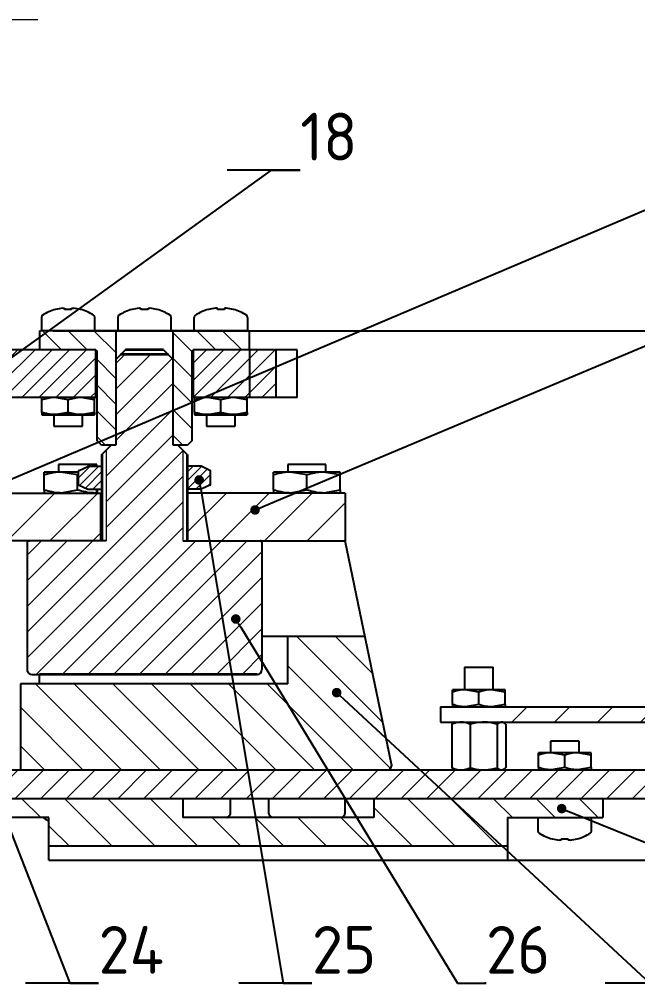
# Model space of a CAD drawing. Header units: millimetres. Extents: x 20430 to 36223, y 4362 to 8014.
# Drawn here: x 20624.4 to 20689.1, y 4361.7 to 4463.2 of the extents above; entities that cross this region are included whole.
import ezdxf
from ezdxf import colors
from ezdxf.entities.mleader import LeaderData, LeaderLine
from ezdxf.math import Vec2, Vec3

# ---------------------------------------------------------------- set-up
doc = ezdxf.new("R2010")
doc.units = ezdxf.units.MM
doc.layers.get('0').update_dxf_attribs({"lineweight": 35})
doc.layers.add('Nét mảnh', color=130, linetype='Continuous', lineweight=13)
doc.layers.add('Nét đậm', color=7, linetype='Continuous', lineweight=35)
doc.styles.add('MtXpl_TCVN_7284', font='')
doc.styles.get("Standard").update_dxf_attribs({"font": '', "height": 4.375})
doc.styles.get('MtXpl_TCVN_7284').set_extended_font_data('TCVN 7284')
doc.styles.get('Standard').set_extended_font_data('TCVN 7284')
doc.dimstyles.new('ISO-25$0', dxfattribs={"dimtxt": 4.375, "dimasz": 2.5, "dimexe": 1.25, "dimexo": 0.625, "dimtad": 1, "dimtxsty": 'Standard', "dimblk": 'OPEN30', "dimcen": 2.5, "dimadec": 0, "dimazin": 0, "dimtfac": 1, "dimtmove": 0, "dimatfit": 3, "dimldrblk": 'OPEN30', "dimfxl": 1, "dimarcsym": 0})
pattern_1 = [(45, (1230.9274, -781.2207), (-2.24506403, 2.24506403), [])]
pattern_2 = [(45, (1230.9274, -781.2207), (-1.34703842, 1.34703842), [])]

# ---------------------------------------------------------------- blocks, each defined once
blk = doc.blocks.new('_Dot')
at = {"color": 0, "linetype": 'ByBlock', "lineweight": -2}
blk.add_line((-0.5, 0), (-1, 0), dxfattribs=at)
at = {"color": 0, "linetype": 'ByBlock', "const_width": 0.5}
blk.add_lwpolyline([(-0.25, 0, 1), (0.25, 0, 1)], format="xyb", close=True, dxfattribs=at)
blk = doc.blocks.new('_Open30')
at = {"color": 0, "linetype": 'ByBlock', "lineweight": -2}
for p, q in [((-1, 0.268), (0, 0)), ((0, 0), (-1, -0.268)), ((0, 0), (-1, 0))]:
    blk.add_line(p, q, dxfattribs=at)
blk = doc.blocks.new('*D109')
at = {"layer": 'Defpoints', "color": 0, "transparency": 16777216}
for p in [(20626.65, 4430.64), (20828.01, 4430.64), (20627.45, 4375.17)]:
    blk.add_point(p, dxfattribs=at)
at = {"layer": 'Nét mảnh', "color": 0, "lineweight": -2, "transparency": 16777216}
for p, q in [((20627.9, 4430.64), (20830.51, 4430.64)), ((20828.01, 4380.17), (20828.01, 4425.64)), ((20628.7, 4375.17), (20830.51, 4375.17))]:
    blk.add_line(p, q, dxfattribs=at)
at = {"layer": 'Nét mảnh', "color": 0, "lineweight": -2, "transparency": 16777216, "xscale": 5, "yscale": 5, "zscale": 5}
for p, rotation in [((20828.01, 4430.64), 90), ((20828.01, 4375.17), 270)]:
    blk.add_blockref('_Open30', p, dxfattribs=dict(at, rotation=rotation))
at = {"layer": 'Nét mảnh', "color": 0, "transparency": 16777216, "insert": (20825.01, 4402.91), "char_height": 4.375, "attachment_point": 5, "rotation": 90}
blk.add_mtext('{\\H0.8x;56}', dxfattribs=at)

msp = doc.modelspace()

# ---------------------------------------------------------------- hatches: boundary and pattern name
at = {"layer": 'Nét mảnh', "true_color": 0x000000}
h = msp.add_hatch(dxfattribs=at)
h.set_pattern_fill('ANSI31', color=18, scale=0.6, angle=90)
h.set_pattern_definition([(135, (1230.9274, -781.2207), (-1.34703842, -1.34703842), [])])
h.paths.add_polyline_path([(20634.452, 4430.639), (20626.552, 4430.639), (20626.452, 4430.539), (20626.452, 4428.739), (20626.552, 4428.639), (20632.352, 4428.639), (20632.452, 4428.539), (20632.452, 4419.139), (20632.952, 4418.639), (20634.452, 4418.639)])
h.paths.add_polyline_path([(20648.452, 4430.539), (20648.352, 4430.639), (20640.452, 4430.639), (20640.452, 4418.639), (20641.952, 4418.639), (20642.452, 4419.139), (20642.452, 4428.539), (20642.552, 4428.639), (20648.352, 4428.639), (20648.452, 4428.739)])
h = msp.add_hatch(dxfattribs=at)
h.set_pattern_fill('ANSI31', color=18, scale=0.4)
h.set_pattern_definition([(45, (1230.9274, -781.2207), (-0.89802561, 0.89802561), [])])
h.paths.add_polyline_path([(20632.352, 4428.639), (20622.452, 4428.639), (20622.452, 4423.639), (20632.352, 4423.639)])
h.paths.add_polyline_path([(20651.201, 4428.639), (20642.552, 4428.639), (20642.552, 4423.639), (20651.201, 4423.639)])
h = msp.add_hatch(dxfattribs=at)
h.set_pattern_fill('ANSI31', color=18, scale=0.6)
h.set_pattern_definition(pattern_2)
edge = h.paths.add_edge_path()
edge.add_line((20641.475, 4418.116), (20640.952, 4418.639))
edge.add_line((20640.952, 4418.639), (20640.452, 4418.639))
edge.add_line((20640.452, 4418.639), (20640.452, 4427.639))
edge.add_line((20640.452, 4427.639), (20639.952, 4428.139))
edge.add_line((20639.952, 4428.139), (20634.952, 4428.139))
edge.add_line((20634.952, 4428.139), (20634.452, 4427.639))
edge.add_line((20634.452, 4427.639), (20634.452, 4418.639))
edge.add_line((20634.452, 4418.639), (20633.952, 4418.639))
edge.add_line((20633.952, 4418.639), (20633.43, 4418.116))
edge.add_line((20633.43, 4418.116), (20633.43, 4408.639))
edge.add_line((20633.43, 4408.639), (20625.394, 4408.639))
edge.add_spline(control_points=[(20625.394, 4408.639), (20625.378, 4408.638), (20625.347, 4408.636), (20625.304, 4408.619), (20625.267, 4408.596), (20625.23, 4408.559), (20625.199, 4408.506), (20625.195, 4408.46), (20625.193, 4408.439)], knot_values=[0, 0, 0, 0, 0.152998, 0.298048, 0.4351505, 0.5643079, 0.7978191, 1, 1, 1, 1], degree=3, periodic=0)
edge.add_line((20625.193, 4408.439), (20625.193, 4394.941))
edge.add_arc((20625.652, 4395.139), 0.5, 203.2829, 270)
edge.add_line((20625.652, 4394.639), (20626.452, 4394.639))
edge.add_line((20626.452, 4394.639), (20649.252, 4394.639))
edge.add_arc((20649.252, 4395.139), 0.5, 270, 360)
edge.add_line((20649.752, 4395.139), (20649.752, 4408.439))
edge.add_arc((20649.552, 4408.439), 0.2, 0, 90)
edge.add_line((20649.552, 4408.639), (20641.475, 4408.639))
edge.add_line((20641.475, 4408.639), (20641.475, 4418.116))
h = msp.add_hatch(dxfattribs=at)
h.set_pattern_fill('ANSI31', color=18, scale=0.2)
h.set_pattern_definition([(45, (1230.9274, -781.2207), (-0.449012806, 0.449012806), [])])
h.paths.add_polyline_path([(20632.998, 4416.439), (20631.546, 4416.439, 0.1095178), (20631.504, 4416.43), (20630.597, 4416.007, 0.2914734), (20630.54, 4415.916), (20630.54, 4414.562, 0.2914734), (20630.597, 4414.471), (20631.504, 4414.048, 0.1095178), (20631.546, 4414.039), (20632.998, 4414.039)])
h.paths.add_polyline_path([(20644.365, 4415.916, 0.2914734), (20644.307, 4416.007), (20643.381, 4416.439), (20643.359, 4416.439), (20641.906, 4416.439), (20641.906, 4414.039), (20643.359, 4414.039, 0.1095178), (20643.401, 4414.048), (20644.307, 4414.471, 0.2914734), (20644.365, 4414.562)])
h = msp.add_hatch(dxfattribs=at)
h.set_pattern_fill('ANSI31', color=18)
h.set_pattern_definition(pattern_1)
h.paths.add_polyline_path([(20632.852, 4413.639), (20616.652, 4413.639, -0.4142136), (20616.952, 4413.339), (20616.952, 4408.639), (20632.852, 4408.639)])
h.paths.add_polyline_path([(20597.952, 4413.339, -0.4142136), (20598.252, 4413.639), (20593.576, 4413.639), (20591.819, 4408.639), (20597.952, 4408.639)])
h.paths.add_polyline_path([(20658.452, 4413.639), (20642.956, 4413.639), (20642.159, 4408.639), (20658.452, 4408.639)])
h.paths.add_polyline_path([(20642.956, 4413.639), (20641.906, 4413.639), (20641.906, 4408.639), (20642.159, 4408.639)])
h = msp.add_hatch(dxfattribs=at)
h.set_pattern_fill('ANSI31', color=18, scale=0.9, angle=90)
h.set_pattern_definition([(135, (1230.9274, -781.2207), (-2.02055763, -2.02055763), [])])
h.paths.add_polyline_path([(20648.245, 4384.639), (20662.838, 4384.639, 0.4757351), (20663.327, 4385.241), (20660.536, 4398.639), (20652.452, 4398.639), (20652.452, 4393.639), (20646.742, 4393.639)])
h.paths.add_polyline_path([(20624.452, 4393.639), (20624.452, 4384.639), (20648.245, 4384.639), (20646.742, 4393.639)])
h = msp.add_hatch(dxfattribs=at)
h.set_pattern_fill('ANSI31', color=18)
h.set_pattern_definition(pattern_1)
h.paths.add_polyline_path([(20745.517, 4392.73), (20723.64, 4392.73), (20723.64, 4392.71), (20723.442, 4392.71), (20723.089, 4392.711), (20723.089, 4392.71), (20722.848, 4392.71), (20721.716, 4392.711), (20721.716, 4392.71), (20716.689, 4392.71), (20715.558, 4392.711), (20715.558, 4392.71), (20715.317, 4392.71), (20714.963, 4392.711), (20714.963, 4392.71), (20714.766, 4392.71), (20692.71, 4392.73), (20692.71, 4391.239), (20675.39, 4391.239), (20674.605, 4389.639), (20770.146, 4389.639), (20770.906, 4391.239), (20745.517, 4391.239)])
h = msp.add_hatch(dxfattribs=at)
h.set_pattern_fill('ANSI31', color=18, scale=0.6)
h.set_pattern_definition(pattern_2)
h.paths.add_polyline_path([(20779.452, 4384.639), (20661.668, 4384.639), (20662.861, 4381.639), (20779.452, 4381.639)])
h.paths.add_polyline_path([(20661.668, 4384.639), (20640.92, 4384.639), (20640.09, 4381.639), (20662.861, 4381.639)])
h.paths.add_polyline_path([(20601.452, 4384.639), (20593.984, 4384.639), (20592.452, 4382.795), (20592.452, 4381.639), (20601.452, 4381.639)])
h.paths.add_polyline_path([(20593.984, 4384.639), (20592.452, 4384.639), (20592.452, 4382.795)], flags=17)
h.paths.add_polyline_path([(20640.92, 4384.639), (20613.452, 4384.639), (20613.452, 4381.639), (20640.09, 4381.639)])
h = msp.add_hatch(dxfattribs=at)
h.set_pattern_fill('ANSI31', color=18, angle=90)
h.set_pattern_definition([(135, (1230.9274, -781.2207), (-2.24506403, -2.24506403), [])])
h.paths.add_polyline_path([(20685.452, 4381.639), (20662.861, 4381.639), (20664.848, 4376.639), (20675.452, 4376.639), (20675.452, 4379.639), (20685.452, 4379.639)])
h.paths.add_polyline_path([(20662.861, 4381.639), (20661.452, 4381.639), (20661.452, 4379.639), (20641.452, 4379.639), (20641.452, 4381.639), (20640.09, 4381.639), (20638.708, 4376.639), (20664.848, 4376.639)])
h.paths.add_polyline_path([(20640.09, 4381.639), (20617.452, 4381.639), (20617.452, 4379.639), (20627.452, 4379.639), (20627.452, 4376.639), (20638.708, 4376.639)])

# ---------------------------------------------------------------- linework, layer by layer
at = {"color": 18, "linetype": 'Continuous', "lineweight": 25, "true_color": 0x000000}
for p, q in [((20628.146, 4432.851), (20628.14, 4432.864)), ((20628.888, 4432.993), (20629.082, 4432.993)), ((20629.082, 4432.993), (20629.082, 4432.851)), ((20629.822, 4432.851), (20629.822, 4432.993)), ((20629.822, 4432.993), (20630.017, 4432.993)), ((20630.765, 4432.864), (20630.759, 4432.851)), ((20636.146, 4432.851), (20636.14, 4432.864)), ((20636.888, 4432.993), (20637.082, 4432.993)), ((20637.082, 4432.993), (20637.082, 4432.851)), ((20637.822, 4432.851), (20637.822, 4432.993)), ((20637.822, 4432.993), (20638.017, 4432.993)), ((20638.765, 4432.864), (20638.759, 4432.851)), ((20644.14, 4432.864), (20644.146, 4432.851)), ((20645.082, 4432.993), (20644.888, 4432.993)), ((20645.082, 4432.851), (20645.082, 4432.993)), ((20646.017, 4432.993), (20645.822, 4432.993)), ((20645.822, 4432.993), (20645.822, 4432.851)), ((20646.759, 4432.851), (20646.765, 4432.864)), ((20626.652, 4432.035), (20626.652, 4430.639)), ((20632.252, 4430.639), (20632.252, 4432.035)), ((20634.652, 4432.035), (20634.652, 4430.639)), ((20640.252, 4430.639), (20640.252, 4432.035)), ((20642.652, 4430.639), (20642.652, 4432.035)), ((20648.252, 4432.035), (20648.252, 4430.639)), ((20626.452, 4430.539), (20626.552, 4430.639)), ((20626.452, 4430.539), (20626.452, 4428.739)), ((20648.352, 4430.639), (20626.552, 4430.639)), ((20634.452, 4430.639), (20634.452, 4418.639)), ((20640.452, 4418.639), (20640.452, 4430.519)), ((20648.352, 4430.639), (20648.452, 4430.539)), ((20648.452, 4428.739), (20648.452, 4430.539)), ((20632.352, 4428.639), (20612.552, 4428.639)), ((20626.552, 4428.639), (20626.452, 4428.739)), ((20632.352, 4428.639), (20632.452, 4428.539)), ((20632.352, 4423.639), (20632.352, 4428.639)), ((20632.452, 4428.539), (20632.452, 4419.139)), ((20639.452, 4428.639), (20640.452, 4427.639)), ((20642.452, 4428.539), (20642.552, 4428.639)), ((20642.452, 4419.139), (20642.452, 4428.539)), ((20642.552, 4428.639), (20642.552, 4423.639)), ((20653.42, 4428.639), (20642.552, 4428.639)), ((20648.452, 4428.739), (20648.352, 4428.639)), ((20648.452, 4428.639), (20648.452, 4423.639)), ((20651.201, 4428.639), (20651.201, 4423.639)), ((20653.42, 4423.639), (20653.42, 4428.639)), ((20632.452, 4423.639), (20612.452, 4423.639)), ((20626.702, 4422.084), (20626.702, 4423.393)), ((20632.452, 4423.639), (20627.039, 4423.639)), ((20629.452, 4423.393), (20628.077, 4423.639)), ((20629.452, 4422.084), (20629.452, 4423.393)), ((20632.202, 4423.393), (20630.827, 4423.639)), ((20632.202, 4422.084), (20632.202, 4423.393)), ((20653.42, 4423.639), (20642.452, 4423.639)), ((20642.702, 4422.084), (20642.702, 4423.393)), ((20643.603, 4423.639), (20643.594, 4423.636)), ((20645.452, 4423.393), (20644.077, 4423.639)), ((20645.452, 4422.084), (20645.452, 4423.393)), ((20646.638, 4423.636), (20646.628, 4423.639)), ((20648.202, 4423.393), (20646.827, 4423.639)), ((20648.202, 4422.084), (20648.202, 4423.393)), ((20629.452, 4422.084), (20628.077, 4421.839)), ((20632.202, 4422.084), (20630.827, 4421.839)), ((20645.452, 4422.084), (20644.077, 4421.839)), ((20648.202, 4422.084), (20646.827, 4421.839)), ((20627.952, 4421.841), (20627.952, 4420.639)), ((20630.952, 4420.639), (20630.952, 4421.861)), ((20643.952, 4421.841), (20643.952, 4420.639)), ((20646.952, 4420.639), (20646.952, 4421.861)), ((20627.952, 4420.639), (20630.952, 4420.639)), ((20643.952, 4420.639), (20646.952, 4420.639)), ((20632.952, 4418.639), (20632.452, 4419.139)), ((20642.452, 4419.139), (20641.952, 4418.639)), ((20634.452, 4418.639), (20632.952, 4418.639)), ((20632.998, 4417.685), (20633.952, 4418.639)), ((20641.952, 4418.639), (20640.452, 4418.639)), ((20641.906, 4417.685), (20640.952, 4418.639)), ((20628.452, 4416.639), (20628.452, 4415.839)), ((20632.452, 4416.639), (20628.452, 4416.639)), ((20630.597, 4416.007), (20631.504, 4416.43)), ((20631.546, 4416.439), (20632.998, 4416.439)), ((20632.452, 4416.439), (20632.452, 4416.639)), ((20632.998, 4416.522), (20632.997, 4416.521)), ((20632.998, 4416.415), (20632.998, 4416.415)), ((20652.452, 4416.639), (20652.452, 4415.839)), ((20656.452, 4416.639), (20652.452, 4416.639)), ((20656.452, 4415.839), (20656.452, 4416.639)), ((20630.54, 4415.839), (20626.952, 4415.839)), ((20626.952, 4413.951), (20626.952, 4415.526)), ((20630.452, 4415.526), (20628.702, 4415.839)), ((20630.452, 4413.951), (20630.452, 4415.526)), ((20630.54, 4414.562), (20630.54, 4415.916)), ((20644.365, 4414.562), (20644.365, 4415.916)), ((20657.952, 4415.839), (20650.952, 4415.839)), ((20650.952, 4413.951), (20650.952, 4415.526)), ((20654.452, 4415.526), (20652.702, 4415.839)), ((20654.452, 4413.951), (20654.452, 4415.526)), ((20657.952, 4415.526), (20656.202, 4415.839)), ((20657.952, 4413.951), (20657.952, 4415.526)), ((20630.452, 4413.951), (20628.702, 4413.639)), ((20630.597, 4414.471), (20631.504, 4414.048)), ((20631.546, 4414.039), (20632.998, 4414.039)), ((20643.359, 4414.039), (20641.906, 4414.039)), ((20644.307, 4414.471), (20643.401, 4414.048)), ((20654.452, 4413.951), (20652.702, 4413.639)), ((20657.952, 4413.951), (20656.202, 4413.639)), ((20610.452, 4413.639), (20632.852, 4413.639)), ((20632.452, 4413.684), (20632.202, 4413.639)), ((20632.852, 4413.639), (20632.852, 4408.639)), ((20658.452, 4413.639), (20641.906, 4413.639)), ((20658.452, 4413.639), (20658.452, 4408.639)), ((20633.43, 4408.639), (20616.952, 4408.639)), ((20625.193, 4394.941), (20625.193, 4408.439)), ((20641.475, 4408.639), (20658.452, 4408.639)), ((20649.752, 4408.439), (20649.752, 4395.139)), ((20663.327, 4385.241), (20658.452, 4408.639)), ((20649.752, 4398.639), (20660.536, 4398.639)), ((20652.452, 4393.639), (20652.452, 4398.639)), ((20670.952, 4395.414), (20670.952, 4393.039)), ((20670.952, 4395.414), (20673.952, 4395.414)), ((20673.952, 4393.039), (20673.952, 4395.414)), ((20624.452, 4393.639), (20624.452, 4384.639)), ((20652.452, 4393.639), (20624.452, 4393.639)), ((20625.652, 4394.639), (20626.452, 4394.639)), ((20626.452, 4393.639), (20626.452, 4394.639)), ((20675.202, 4393.039), (20669.702, 4393.039)), ((20669.702, 4391.484), (20669.702, 4392.793)), ((20672.452, 4392.793), (20671.077, 4393.039)), ((20672.452, 4391.484), (20672.452, 4392.793)), ((20675.202, 4392.793), (20673.827, 4393.039)), ((20675.202, 4391.484), (20675.202, 4392.793)), ((20668.452, 4391.239), (20692.71, 4391.239)), ((20668.452, 4391.239), (20668.452, 4389.639)), ((20672.452, 4391.484), (20671.077, 4391.239)), ((20675.202, 4391.484), (20673.827, 4391.239)), ((20668.452, 4389.639), (20776.452, 4389.639)), ((20669.952, 4389.639), (20669.82, 4389.562)), ((20671.677, 4389.639), (20671.556, 4389.414)), ((20675.085, 4389.562), (20674.952, 4389.639)), ((20669.625, 4389.414), (20669.827, 4389.554)), ((20669.625, 4389.414), (20669.625, 4384.864)), ((20671.556, 4389.414), (20671.556, 4384.864)), ((20674.384, 4389.414), (20674.384, 4384.864)), ((20675.28, 4389.414), (20675.28, 4384.864)), ((20679.952, 4387.639), (20679.952, 4386.439)), ((20682.952, 4387.639), (20679.952, 4387.639)), ((20682.952, 4386.439), (20682.952, 4387.639)), ((20684.202, 4386.439), (20678.702, 4386.439)), ((20678.702, 4384.884), (20678.702, 4386.193)), ((20681.452, 4386.193), (20680.077, 4386.439)), ((20681.452, 4384.884), (20681.452, 4386.193)), ((20684.202, 4386.193), (20682.827, 4386.439)), ((20684.202, 4384.884), (20684.202, 4386.193)), ((20592.452, 4384.639), (20779.452, 4384.639)), ((20669.827, 4384.752), (20669.625, 4384.864)), ((20669.82, 4384.715), (20669.952, 4384.639)), ((20671.556, 4384.864), (20671.677, 4384.639)), ((20674.952, 4384.639), (20675.085, 4384.715)), ((20681.452, 4384.884), (20680.077, 4384.639)), ((20684.202, 4384.884), (20682.827, 4384.639)), ((20592.452, 4381.639), (20779.452, 4381.639)), ((20641.452, 4381.639), (20641.452, 4379.639)), ((20646.452, 4380.094), (20646.452, 4381.639)), ((20650.452, 4381.639), (20650.452, 4380.094)), ((20658.452, 4380.094), (20658.452, 4381.639)), ((20661.452, 4381.639), (20661.452, 4379.639)), ((20685.452, 4381.639), (20685.452, 4379.639)), ((20627.452, 4379.639), (20617.452, 4379.639)), ((20627.452, 4375.171), (20627.452, 4379.639)), ((20661.452, 4379.639), (20641.452, 4379.639)), ((20675.452, 4379.639), (20685.452, 4379.639)), ((20675.452, 4379.639), (20675.452, 4375.171)), ((20678.652, 4379.639), (20678.652, 4378.242)), ((20684.252, 4378.242), (20684.252, 4379.639)), ((20680.14, 4377.414), (20680.146, 4377.427)), ((20681.082, 4377.427), (20681.082, 4377.285)), ((20681.822, 4377.285), (20681.822, 4377.427)), ((20682.759, 4377.427), (20682.765, 4377.414)), ((20675.452, 4376.639), (20627.452, 4376.639)), ((20681.082, 4377.285), (20680.888, 4377.285)), ((20682.017, 4377.285), (20681.822, 4377.285)), ((20627.452, 4375.171), (20675.452, 4375.171))]:
    msp.add_line(p, q, dxfattribs=at)
at = {"color": 18, "linetype": 'Continuous', "lineweight": 25, "true_color": 0x000000, "flags": 128}
for points in [[(20646.07, 4379.639), (20646.092, 4379.653), (20646.306, 4379.804)], [(20650.599, 4379.804), (20650.813, 4379.653), (20650.834, 4379.639)], [(20658.07, 4379.639), (20658.092, 4379.653), (20658.306, 4379.804)]]:
    msp.add_lwpolyline(points, dxfattribs=at)
at = {"color": 18, "linetype": 'Continuous', "lineweight": 25, "true_color": 0x000000}
for centre, radius, start, end in [((20626.922, 4432.035), 0.27, 122.33603, 180), ((20629.452, 4428.039), 5, 105.21928, 122.33603), ((20629.452, 4428.039), 4.986, 96.50342, 105.18786), ((20629.452, 4427.386), 5.477, 86.1266, 93.8734), ((20629.452, 4428.039), 4.986, 74.81214, 83.49658), ((20629.452, 4428.039), 5, 57.66397, 74.78072), ((20631.982, 4432.035), 0.27, 0, 57.66397), ((20634.922, 4432.035), 0.27, 122.33603, 180), ((20637.452, 4428.039), 5, 105.21928, 122.33603), ((20637.452, 4428.039), 4.986, 96.50342, 105.18786), ((20637.452, 4427.386), 5.477, 86.1266, 93.8734), ((20637.452, 4428.039), 4.986, 74.81214, 83.49658), ((20637.452, 4428.039), 5, 57.66397, 74.78072), ((20639.982, 4432.035), 0.27, 0, 57.66397), ((20642.922, 4432.035), 0.27, 122.33603, 180), ((20645.452, 4428.039), 5, 105.21928, 122.33603), ((20645.452, 4428.039), 4.986, 96.50342, 105.18786), ((20645.452, 4427.386), 5.477, 86.1266, 93.8734), ((20645.452, 4428.039), 4.986, 74.81214, 83.49658), ((20645.452, 4428.039), 5, 57.66397, 74.78072), ((20647.982, 4432.035), 0.27, 0, 57.66397), ((20630.64, 4415.916), 0.1, 115, 180), ((20631.546, 4416.339), 0.1, 90, 115), ((20644.265, 4415.916), 0.1, 0, 65), ((20630.64, 4414.562), 0.1, 180, 245), ((20631.546, 4414.139), 0.1, 245, 270), ((20643.359, 4414.139), 0.1, 270, 295), ((20644.265, 4414.562), 0.1, 295, 0), ((20649.552, 4408.439), 0.2, 0, 90), ((20625.652, 4395.139), 0.5, 203.2829, 270), ((20649.252, 4395.139), 0.5, 270, 0), ((20662.838, 4385.139), 0.5, 270, 11.76829), ((20630.452, 4385.039), 6.5, 236.17784, 242.51357), ((20646.092, 4380.094), 0.36, 306.35837, 0), ((20650.812, 4380.094), 0.36, 180, 233.64163), ((20658.092, 4380.094), 0.36, 306.35837, 0), ((20678.922, 4378.242), 0.27, 180, 237.66397), ((20681.452, 4382.239), 5, 237.66397, 254.78072), ((20681.452, 4382.239), 4.986, 254.81214, 263.49658), ((20681.452, 4382.891), 5.477, 266.1266, 273.8734), ((20681.452, 4382.239), 4.986, 276.50342, 285.18786), ((20681.452, 4382.239), 5, 285.21928, 302.33603), ((20683.982, 4378.242), 0.27, 302.33603, 0)]:
    msp.add_arc(centre, radius, start, end, dxfattribs=at)
for points, knots in [([(20628.077, 4423.639), (20628.045, 4423.639), (20627.581, 4423.635), (20627.126, 4423.51), (20626.702, 4423.393)], [0, 0, 0, 0, 0.07015027, 1, 1, 1, 1]), ([(20626.702, 4423.393), (20626.702, 4423.43), (20626.702, 4423.574), (20626.702, 4423.611), (20626.702, 4423.639)], [0, 0, 0, 0, 0.2575513, 1, 1, 1, 1]), ([(20630.827, 4423.639), (20630.795, 4423.639), (20630.331, 4423.635), (20629.876, 4423.51), (20629.452, 4423.393)], [0, 0, 0, 0, 0.0701503, 1, 1, 1, 1]), ([(20632.202, 4423.393), (20632.202, 4423.43), (20632.202, 4423.574), (20632.202, 4423.611), (20632.202, 4423.639)], [0, 0, 0, 0, 0.25755135, 1, 1, 1, 1]), ([(20644.077, 4423.639), (20644.045, 4423.639), (20643.581, 4423.635), (20643.126, 4423.51), (20642.702, 4423.393)], [0, 0, 0, 0, 0.07015027, 1, 1, 1, 1]), ([(20642.702, 4423.393), (20642.702, 4423.43), (20642.702, 4423.574), (20642.702, 4423.611), (20642.702, 4423.639)], [0, 0, 0, 0, 0.2575513, 1, 1, 1, 1]), ([(20646.827, 4423.639), (20646.795, 4423.639), (20646.331, 4423.635), (20645.876, 4423.51), (20645.452, 4423.393)], [0, 0, 0, 0, 0.0701503, 1, 1, 1, 1]), ([(20648.202, 4423.393), (20648.202, 4423.43), (20648.202, 4423.574), (20648.202, 4423.611), (20648.202, 4423.639)], [0, 0, 0, 0, 0.25755135, 1, 1, 1, 1]), ([(20628.077, 4421.839), (20628.045, 4421.839), (20627.798, 4421.841), (20627.333, 4421.895), (20626.914, 4422.021), (20626.702, 4422.084)], [0, 0, 0, 0, 0.0700125, 0.5307444, 1, 1, 1, 1]), ([(20626.702, 4422.084), (20626.702, 4422.047), (20626.702, 4421.903), (20626.702, 4421.866), (20626.702, 4421.839)], [0, 0, 0, 0, 0.2575513, 1, 1, 1, 1]), ([(20630.827, 4421.839), (20630.795, 4421.839), (20630.331, 4421.843), (20629.876, 4421.968), (20629.452, 4422.084)], [0, 0, 0, 0, 0.0701503, 1, 1, 1, 1]), ([(20632.202, 4422.084), (20632.202, 4422.047), (20632.202, 4421.903), (20632.202, 4421.866), (20632.202, 4421.839)], [0, 0, 0, 0, 0.2575513, 1, 1, 1, 1]), ([(20644.077, 4421.839), (20644.045, 4421.839), (20643.798, 4421.841), (20643.333, 4421.895), (20642.914, 4422.021), (20642.702, 4422.084)], [0, 0, 0, 0, 0.0700125, 0.5307444, 1, 1, 1, 1]), ([(20642.702, 4422.084), (20642.702, 4422.047), (20642.702, 4421.903), (20642.702, 4421.866), (20642.702, 4421.839)], [0, 0, 0, 0, 0.2575513, 1, 1, 1, 1]), ([(20646.827, 4421.839), (20646.795, 4421.839), (20646.331, 4421.843), (20645.876, 4421.968), (20645.452, 4422.084)], [0, 0, 0, 0, 0.0701503, 1, 1, 1, 1]), ([(20648.202, 4422.084), (20648.202, 4422.047), (20648.202, 4421.903), (20648.202, 4421.866), (20648.202, 4421.839)], [0, 0, 0, 0, 0.2575513, 1, 1, 1, 1]), ([(20628.702, 4415.839), (20628.661, 4415.839), (20628.07, 4415.834), (20627.491, 4415.675), (20626.952, 4415.526)], [0, 0, 0, 0, 0.0701742, 1, 1, 1, 1]), ([(20626.952, 4415.526), (20626.952, 4415.573), (20626.952, 4415.757), (20626.952, 4415.804), (20626.952, 4415.839)], [0, 0, 0, 0, 0.2575513, 1, 1, 1, 1]), ([(20652.702, 4415.839), (20652.661, 4415.839), (20652.07, 4415.834), (20651.491, 4415.675), (20650.952, 4415.526)], [0, 0, 0, 0, 0.0701742, 1, 1, 1, 1]), ([(20650.952, 4415.526), (20650.952, 4415.573), (20650.952, 4415.757), (20650.952, 4415.804), (20650.952, 4415.839)], [0, 0, 0, 0, 0.2575513, 1, 1, 1, 1]), ([(20656.202, 4415.839), (20656.161, 4415.839), (20655.57, 4415.834), (20654.991, 4415.675), (20654.452, 4415.526)], [0, 0, 0, 0, 0.0701742, 1, 1, 1, 1]), ([(20657.952, 4415.526), (20657.952, 4415.573), (20657.952, 4415.757), (20657.952, 4415.804), (20657.952, 4415.839)], [0, 0, 0, 0, 0.2575513, 1, 1, 1, 1]), ([(20628.702, 4413.639), (20628.661, 4413.639), (20628.07, 4413.644), (20627.491, 4413.803), (20626.952, 4413.951)], [0, 0, 0, 0, 0.0701742, 1, 1, 1, 1]), ([(20626.952, 4413.951), (20626.952, 4413.904), (20626.952, 4413.721), (20626.952, 4413.674), (20626.952, 4413.639)], [0, 0, 0, 0, 0.2575513, 1, 1, 1, 1]), ([(20632.202, 4413.639), (20632.161, 4413.639), (20631.57, 4413.644), (20630.991, 4413.803), (20630.452, 4413.951)], [0, 0, 0, 0, 0.0701742, 1, 1, 1, 1]), ([(20652.702, 4413.639), (20652.661, 4413.639), (20652.07, 4413.644), (20651.491, 4413.803), (20650.952, 4413.951)], [0, 0, 0, 0, 0.0701742, 1, 1, 1, 1]), ([(20650.952, 4413.951), (20650.952, 4413.904), (20650.952, 4413.721), (20650.952, 4413.674), (20650.952, 4413.639)], [0, 0, 0, 0, 0.2575513, 1, 1, 1, 1]), ([(20656.202, 4413.639), (20656.161, 4413.639), (20655.57, 4413.644), (20654.991, 4413.803), (20654.452, 4413.951)], [0, 0, 0, 0, 0.0701742, 1, 1, 1, 1]), ([(20657.952, 4413.951), (20657.952, 4413.904), (20657.952, 4413.721), (20657.952, 4413.674), (20657.952, 4413.639)], [0, 0, 0, 0, 0.2575513, 1, 1, 1, 1]), ([(20625.193, 4408.439), (20625.195, 4408.46), (20625.199, 4408.506), (20625.23, 4408.559), (20625.267, 4408.596), (20625.304, 4408.619), (20625.347, 4408.636), (20625.378, 4408.638), (20625.394, 4408.639)], [0, 0, 0, 0, 0.2021809, 0.4356921, 0.5648495, 0.701952, 0.847002, 1, 1, 1, 1]), ([(20671.077, 4393.039), (20671.045, 4393.039), (20670.581, 4393.035), (20670.126, 4392.91), (20669.702, 4392.793)], [0, 0, 0, 0, 0.07015027, 1, 1, 1, 1]), ([(20669.702, 4392.793), (20669.702, 4392.83), (20669.702, 4392.974), (20669.702, 4393.011), (20669.702, 4393.039)], [0, 0, 0, 0, 0.2575513, 1, 1, 1, 1]), ([(20673.827, 4393.039), (20673.795, 4393.039), (20673.331, 4393.035), (20672.876, 4392.91), (20672.452, 4392.793)], [0, 0, 0, 0, 0.0701503, 1, 1, 1, 1]), ([(20675.202, 4392.793), (20675.202, 4392.83), (20675.202, 4392.974), (20675.202, 4393.011), (20675.202, 4393.039)], [0, 0, 0, 0, 0.25755135, 1, 1, 1, 1]), ([(20671.077, 4391.239), (20671.045, 4391.239), (20670.798, 4391.241), (20670.333, 4391.295), (20669.914, 4391.421), (20669.702, 4391.484)], [0, 0, 0, 0, 0.0700125, 0.5307444, 1, 1, 1, 1]), ([(20669.702, 4391.484), (20669.702, 4391.447), (20669.702, 4391.303), (20669.702, 4391.266), (20669.702, 4391.239)], [0, 0, 0, 0, 0.2575513, 1, 1, 1, 1]), ([(20673.827, 4391.239), (20673.795, 4391.239), (20673.331, 4391.243), (20672.876, 4391.368), (20672.452, 4391.484)], [0, 0, 0, 0, 0.0701503, 1, 1, 1, 1]), ([(20675.202, 4391.484), (20675.202, 4391.447), (20675.202, 4391.303), (20675.202, 4391.266), (20675.202, 4391.239)], [0, 0, 0, 0, 0.2575513, 1, 1, 1, 1]), ([(20671.556, 4389.414), (20671.369, 4389.484), (20671.017, 4389.617), (20670.36, 4389.671), (20669.909, 4389.513), (20669.625, 4389.414)], [0, 0, 0, 0, 0.2956528, 0.5552834, 1, 1, 1, 1]), ([(20674.384, 4389.414), (20674.11, 4389.484), (20673.595, 4389.617), (20672.632, 4389.671), (20671.973, 4389.513), (20671.556, 4389.414)], [0, 0, 0, 0, 0.2956528, 0.5552834, 1, 1, 1, 1]), ([(20675.28, 4389.414), (20675.193, 4389.484), (20675.03, 4389.617), (20674.725, 4389.671), (20674.516, 4389.513), (20674.384, 4389.414)], [0, 0, 0, 0, 0.2956528, 0.5552834, 1, 1, 1, 1]), ([(20680.077, 4386.439), (20680.045, 4386.439), (20679.581, 4386.435), (20679.126, 4386.31), (20678.702, 4386.193)], [0, 0, 0, 0, 0.0701503, 1, 1, 1, 1]), ([(20678.702, 4386.193), (20678.702, 4386.23), (20678.702, 4386.374), (20678.702, 4386.411), (20678.702, 4386.439)], [0, 0, 0, 0, 0.2575513, 1, 1, 1, 1]), ([(20682.827, 4386.439), (20682.795, 4386.439), (20682.331, 4386.435), (20681.876, 4386.31), (20681.452, 4386.193)], [0, 0, 0, 0, 0.0701503, 1, 1, 1, 1]), ([(20684.202, 4386.193), (20684.202, 4386.23), (20684.202, 4386.374), (20684.202, 4386.411), (20684.202, 4386.439)], [0, 0, 0, 0, 0.25755135, 1, 1, 1, 1]), ([(20669.625, 4384.864), (20669.812, 4384.793), (20670.164, 4384.661), (20670.822, 4384.607), (20671.272, 4384.765), (20671.556, 4384.864)], [0, 0, 0, 0, 0.2956528, 0.5552834, 1, 1, 1, 1]), ([(20671.556, 4384.864), (20671.831, 4384.793), (20672.346, 4384.661), (20673.309, 4384.607), (20673.968, 4384.765), (20674.384, 4384.864)], [0, 0, 0, 0, 0.29565284, 0.55528342, 1, 1, 1, 1]), ([(20674.384, 4384.864), (20674.471, 4384.793), (20674.634, 4384.661), (20674.939, 4384.607), (20675.148, 4384.765), (20675.28, 4384.864)], [0, 0, 0, 0, 0.2956528, 0.5552834, 1, 1, 1, 1]), ([(20680.077, 4384.639), (20680.045, 4384.639), (20679.798, 4384.641), (20679.333, 4384.695), (20678.914, 4384.821), (20678.702, 4384.884)], [0, 0, 0, 0, 0.0700125, 0.5307444, 1, 1, 1, 1]), ([(20678.702, 4384.884), (20678.702, 4384.847), (20678.702, 4384.703), (20678.702, 4384.666), (20678.702, 4384.639)], [0, 0, 0, 0, 0.2575513, 1, 1, 1, 1]), ([(20682.827, 4384.639), (20682.795, 4384.639), (20682.331, 4384.643), (20681.876, 4384.768), (20681.452, 4384.884)], [0, 0, 0, 0, 0.0701503, 1, 1, 1, 1]), ([(20684.202, 4384.884), (20684.202, 4384.847), (20684.202, 4384.703), (20684.202, 4384.666), (20684.202, 4384.639)], [0, 0, 0, 0, 0.2575513, 1, 1, 1, 1])]:
    msp.add_open_spline(points, degree=3, knots=knots, dxfattribs=at)
at = {"layer": 'Nét mảnh', "color": 18, "true_color": 0x000000}
for p, q in [((20601.293, 4463.246), (20626.293, 4463.246)), ((20635.452, 4428.639), (20635.452, 4428.639)), ((20633.43, 4418.116), (20633.43, 4408.639)), ((20641.475, 4418.116), (20641.475, 4408.639))]:
    msp.add_line(p, q, dxfattribs=at)
at = {"layer": 'Nét đậm', "color": 18, "lineweight": 25, "true_color": 0x000000}
msp.add_line((20635.452, 4428.639), (20634.452, 4427.639), dxfattribs=at)
at = {"layer": 'Nét đậm', "color": 18, "true_color": 0x000000}
for p, q in [((20639.452, 4428.639), (20635.452, 4428.639)), ((20639.952, 4428.139), (20634.952, 4428.139)), ((20632.202, 4421.839), (20626.702, 4421.839)), ((20648.202, 4421.839), (20642.702, 4421.839)), ((20632.998, 4417.685), (20632.998, 4408.639)), ((20641.906, 4417.685), (20641.906, 4408.639)), ((20643.359, 4416.439), (20643.381, 4416.439)), ((20632.452, 4414.039), (20632.452, 4413.684)), ((20649.252, 4394.639), (20626.452, 4394.639))]:
    msp.add_line(p, q, dxfattribs=at)
at = {"layer": 'Nét đậm', "color": 18, "linetype": 'Continuous', "lineweight": 25, "true_color": 0x000000}
for p, q in [((20643.359, 4416.439), (20641.906, 4416.439)), ((20644.307, 4416.007), (20643.381, 4416.439))]:
    msp.add_line(p, q, dxfattribs=at)

# ---------------------------------------------------------------- dimensions: what is measured, and where the dimension line sits
at = {"layer": 'Nét mảnh', "color": 18, "true_color": 0x000000}
dim = msp.add_linear_dim(base=(20828.011, 4430.639), p1=(20627.452, 4375.171), p2=(20626.652, 4430.639), angle=90, text='{\\H0.8x;56}', dimstyle='ISO-25$0', override={"dimscale": 2}, dxfattribs=at)
dim.commit()
dim.dimension.update_dxf_attribs({"geometry": '*D109', "text_midpoint": (20825.011, 4402.905)})

# ---------------------------------------------------------------- leaders
ml = msp.add_multileader_mtext('Standard', dxfattribs=at)
ml.set_content('18', color=(0, 0, 0), style='MtXpl_TCVN_7284')
ml.set_leader_properties()
ml.set_arrow_properties(name='DOT')
ml.build(insert=Vec2(0, 0))
ml.multileader.update_dxf_attribs({"text_left_attachment_type": 5, "text_right_attachment_type": 5, "dogleg_length": 3, "arrow_head_size": 1})
ctx = ml.context
ctx.base_point, ctx.char_height, ctx.arrow_head_size, ctx.landing_gap_size, ctx.plane_origin = Vec3(20653.759, 4447.467), 5, 1, 0, Vec3(20603.41, 4411.853)
ctx.left_attachment, ctx.right_attachment = 5, 5
notes = []
notes.append((ctx, [(1, (1, 1, 0), (20650.759, 4447.467), (1, 0), 3, [(0, [(20607.595, 4416.303)], 0, [])])]))
ctx.mtext.insert, ctx.mtext.flow_direction = Vec3(20653.759, 4453.467), 5
ml = msp.add_multileader_mtext('Standard', dxfattribs=at)
ml.set_content('17', color=(0, 0, 0), style='MtXpl_TCVN_7284')
ml.set_leader_properties()
ml.set_arrow_properties(name='DOT')
ml.build(insert=Vec2(0, 0))
ml.multileader.update_dxf_attribs({"text_left_attachment_type": 5, "text_right_attachment_type": 5, "dogleg_length": 3, "arrow_head_size": 1})
ctx = ml.context
ctx.base_point, ctx.char_height, ctx.arrow_head_size, ctx.landing_gap_size, ctx.plane_origin = Vec3(20702.697, 4447.467), 5, 1, 0, Vec3(20607.538, 4423.594)
ctx.left_attachment, ctx.right_attachment = 5, 5
notes.append((ctx, [(0, (1, 1, 0), (20699.697, 4447.467), (1, 0), 3, [(0, [(20616.22, 4412.009)], 0, [])])]))
ctx.mtext.insert, ctx.mtext.flow_direction = Vec3(20702.697, 4453.467), 5
ml = msp.add_multileader_mtext('Standard', dxfattribs=at)
ml.set_content('16', color=(0, 0, 0), style='MtXpl_TCVN_7284')
ml.set_leader_properties()
ml.set_arrow_properties(name='DOT')
ml.build(insert=Vec2(0, 0))
ml.multileader.update_dxf_attribs({"text_left_attachment_type": 5, "text_right_attachment_type": 5, "dogleg_length": 3, "arrow_head_size": 1})
ctx = ml.context
ctx.base_point, ctx.char_height, ctx.arrow_head_size, ctx.landing_gap_size, ctx.plane_origin = Vec3(20736.673, 4447.467), 5, 1, 0, Vec3(20642.954, 4415.139)
ctx.left_attachment, ctx.right_attachment = 5, 5
notes.append((ctx, [(0, (1, 1, 0), (20733.673, 4447.467), (1, 0), 3, [(0, [(20649.028, 4411.86)], 0, [])])]))
ctx.mtext.insert, ctx.mtext.flow_direction = Vec3(20736.673, 4453.467), 5
ml = msp.add_multileader_mtext('Standard', dxfattribs=at)
ml.set_content('25', color=(0, 0, 0), style='MtXpl_TCVN_7284')
ml.set_leader_properties()
ml.set_arrow_properties(name='DOT')
ml.build(insert=Vec2(0, 0))
ml.multileader.update_dxf_attribs({"text_left_attachment_type": 5, "text_right_attachment_type": 5, "dogleg_length": 3, "arrow_head_size": 1})
ctx = ml.context
ctx.base_point, ctx.char_height, ctx.arrow_head_size, ctx.landing_gap_size, ctx.plane_origin = Vec3(20654.977, 4362.291), 5, 1, 0, Vec3(20646.342, 4404.254)
ctx.left_attachment, ctx.right_attachment = 5, 5
notes.append((ctx, [(0, (1, 1, 0), (20651.977, 4362.291), (1, 0), 3, [(0, [(20643.174, 4415.004)], 0, [])])]))
ctx.mtext.insert, ctx.mtext.flow_direction = Vec3(20654.977, 4368.291), 5
ml = msp.add_multileader_mtext('Standard', dxfattribs=at)
ml.set_content('26', color=(0, 0, 0), style='MtXpl_TCVN_7284')
ml.set_leader_properties()
ml.set_arrow_properties(name='DOT')
ml.build(insert=Vec2(0, 0))
ml.multileader.update_dxf_attribs({"text_left_attachment_type": 5, "text_right_attachment_type": 5, "dogleg_length": 3, "arrow_head_size": 1})
ctx = ml.context
ctx.base_point, ctx.char_height, ctx.arrow_head_size, ctx.landing_gap_size, ctx.plane_origin = Vec3(20673.214, 4362.291), 5, 1, 0, Vec3(20658.496, 4392.62)
ctx.left_attachment, ctx.right_attachment = 5, 5
notes.append((ctx, [(0, (1, 1, 0), (20670.214, 4362.291), (1, 0), 3, [(0, [(20647.008, 4400.441)], 0, [])])]))
ctx.mtext.insert, ctx.mtext.width, ctx.mtext.flow_direction = Vec3(20673.214, 4368.291), 0.12008, 5
ml = msp.add_multileader_mtext('Standard', dxfattribs=at)
ml.set_content('27', color=(0, 0, 0), style='MtXpl_TCVN_7284')
ml.set_leader_properties()
ml.set_arrow_properties(name='DOT')
ml.build(insert=Vec2(0, 0))
ml.multileader.update_dxf_attribs({"text_left_attachment_type": 5, "text_right_attachment_type": 5, "dogleg_length": 3, "arrow_head_size": 1})
ctx = ml.context
ctx.base_point, ctx.char_height, ctx.arrow_head_size, ctx.landing_gap_size, ctx.plane_origin = Vec3(20693.345, 4362.291), 5, 1, 0, Vec3(20720.211, 4378.176)
ctx.left_attachment, ctx.right_attachment = 5, 5
notes.append((ctx, [(1, (1, 1, 0), (20690.345, 4362.291), (1, 0), 3, [(0, [(20657.573, 4392.728)], 0, [])])]))
ctx.mtext.insert, ctx.mtext.flow_direction = Vec3(20693.345, 4368.291), 5
ml = msp.add_multileader_mtext('Standard', dxfattribs=at)
ml.set_content('24', color=(0, 0, 0), style='MtXpl_TCVN_7284')
ml.set_leader_properties()
ml.set_arrow_properties(name='DOT')
ml.build(insert=Vec2(0, 0))
ml.multileader.update_dxf_attribs({"text_left_attachment_type": 5, "text_right_attachment_type": 5, "dogleg_length": 3, "arrow_head_size": 1})
ctx = ml.context
ctx.base_point, ctx.char_height, ctx.arrow_head_size, ctx.landing_gap_size, ctx.plane_origin = Vec3(20632.645, 4362.291), 5, 1, 0, Vec3(20649.13, 4379.493)
ctx.left_attachment, ctx.right_attachment = 5, 5
notes.append((ctx, [(1, (1, 1, 0), (20629.645, 4362.291), (1, 0), 3, [(0, [(20620.114, 4386.685)], 0, [])])]))
ctx.mtext.insert, ctx.mtext.flow_direction = Vec3(20632.645, 4368.291), 5
ml = msp.add_multileader_mtext('Standard', dxfattribs=at)
ml.set_content('28', color=(0, 0, 0), style='MtXpl_TCVN_7284')
ml.set_leader_properties()
ml.set_arrow_properties(name='DOT')
ml.build(insert=Vec2(0, 0))
ml.multileader.update_dxf_attribs({"text_left_attachment_type": 5, "text_right_attachment_type": 5, "dogleg_length": 3, "arrow_head_size": 1})
ctx = ml.context
ctx.base_point, ctx.char_height, ctx.arrow_head_size, ctx.landing_gap_size, ctx.plane_origin = Vec3(20729.279, 4362.291), 5, 1, 0, Vec3(20768.753, 4387.183)
ctx.left_attachment, ctx.right_attachment = 5, 5
notes.append((ctx, [(0, (1, 1, 0), (20726.279, 4362.291), (1, 0), 3, [(0, [(20681.135, 4380.584)], 0, [])])]))
ctx.mtext.insert, ctx.mtext.flow_direction = Vec3(20729.279, 4368.291), 5
for ctx, leaders in notes:
    for number, flags, end, landing, length, lines in leaders:
        leader = LeaderData()
        leader.index, (leader.has_last_leader_line, leader.has_dogleg_vector, leader.attachment_direction) = number, flags
        leader.last_leader_point, leader.dogleg_vector, leader.dogleg_length = Vec3(end), Vec3(landing), length
        for number, points, colour, breaks in lines:
            line = LeaderLine()
            line.index, line.vertices, line.color, line.breaks = number, Vec3.list(points), colors.encode_raw_color(colour), breaks
            leader.lines.append(line)
        ctx.leaders.append(leader)

doc.saveas('drawing.dxf')
